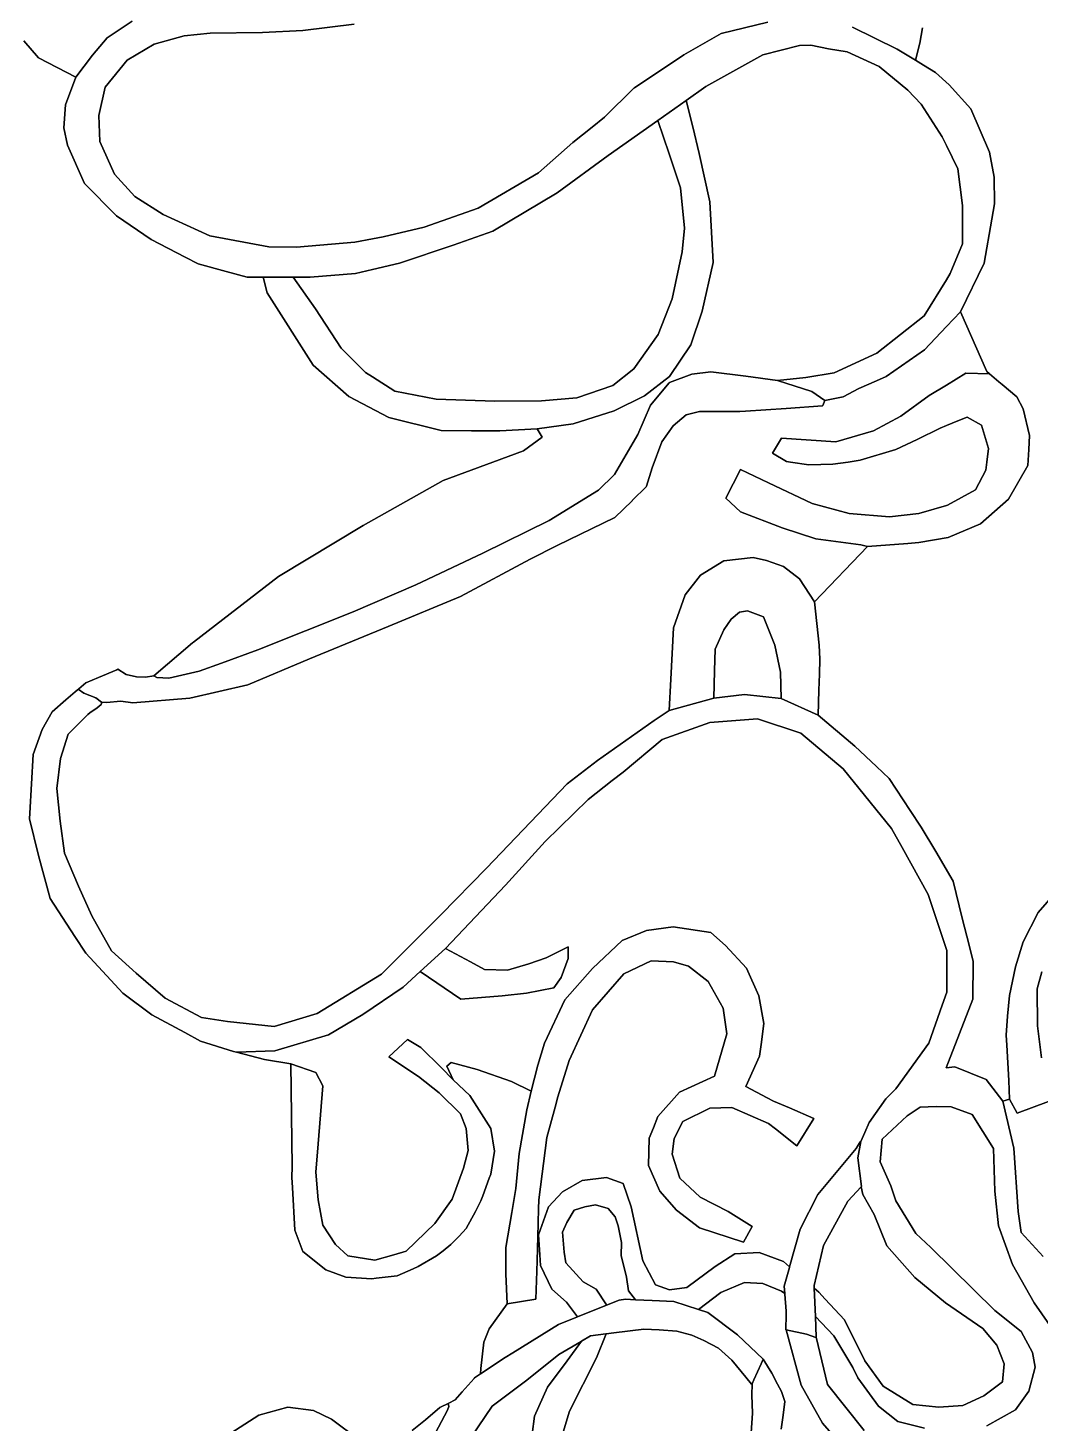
# Model space of a CAD drawing. Header units: inches. Extents: x 288635 to 1232953, y 676945 to 1655780.
# Drawn here: x 509726 to 522351, y 1128509 to 1145909 of the extents above; entities that cross this region are included whole.
import ezdxf

# ---------------------------------------------------------------- set-up
doc = ezdxf.new("R2010")
doc.units = ezdxf.units.IN
doc.header["$MEASUREMENT"] = 0

msp = doc.modelspace()

# ---------------------------------------------------------------- linework, layer by layer
at = {"color": 1}
for points in [[(511028.3673, 1145994.2064), (510713.4066, 1145785.926), (510530.5263, 1145567.4855), (510322.2458, 1145293.165), (509856.5947, 1145534.5631), (509673.7143, 1145747.9235)], [(520009.8252, 1145918.0062), (520568.6263, 1145643.6857), (520797.1821, 1145504.91), (520897.7961, 1145443.8187), (521045.8651, 1145353.9134), (521215.1987, 1145200.4548), (521485.0743, 1144898.8292), (521717.9081, 1144359.0781), (521776.1165, 1144046.8691), (521781.4082, 1143713.4935), (521749.0031, 1143524.4638), (521654.4079, 1142972.6587), (521358.074, 1142369.4075), (521182.7583, 1142183.7791), (520908.2815, 1141893.1565), (520432.0305, 1141559.7808), (520309.6031, 1141507.7251), (520088.0489, 1141413.521), (519894.5194, 1141306.0899), (519666.9773, 1141263.7565), (519502.9353, 1141374.8817), (519074.3094, 1141512.4653), (519428.8518, 1141549.5071), (519781.1542, 1141607.4059), (520315.6136, 1141850.8231), (520902.9898, 1142316.4907), (521182.7583, 1142767.7302), (521231.0738, 1142845.6584), (521384.5324, 1143216.0758), (521384.5324, 1143657.251), (521384.5324, 1143692.3268), (521326.324, 1144152.7027), (521182.7583, 1144443.7142), (521130.5319, 1144549.5785), (520865.5435, 1144958.6139), (520700.7066, 1145130.6046), (520345.1059, 1145425.2452), (519943.7851, 1145608.1256), (519710.1046, 1145648.7657), (519491.6642, 1145694.4858), (519349.4239, 1145689.4058), (518892.223, 1145572.5655), (518181.0216, 1145176.3247), (517937.888, 1145005.1181), (517582.7454, 1144755.0385), (516961.8191, 1144317.803), (516326.8178, 1143850.4421), (515524.1762, 1143372.9211), (515031.4153, 1143200.2008), (514360.8539, 1142976.6803), (514024.1929, 1142895.6323), (513812.2128, 1142844.6001), (513248.3317, 1142798.88), (513036.2185, 1142798.88), (512660.7603, 1142798.88), (512460.9301, 1142798.88), (512198.5467, 1142871.0354), (511851.3289, 1142966.5203), (511687.8355, 1143051.0859), (511262.0477, 1143271.3209), (510830.2469, 1143565.9615), (510434.0061, 1143967.2823), (510220.6456, 1144444.8033), (510174.9255, 1144663.2437), (510195.2456, 1144947.7243), (510322.2458, 1145293.165), (510530.5263, 1145567.4855), (510713.4066, 1145785.926), (511028.3673, 1145994.2064)], [(513796.9728, 1145953.5663), (513156.8915, 1145877.3661), (512653.9705, 1145851.9661), (511998.6492, 1145841.8061), (511673.5285, 1145811.326), (511302.6878, 1145704.6458), (510962.3271, 1145506.5254), (510688.0066, 1145171.2447), (510611.8064, 1144815.644), (510621.9664, 1144490.5234), (510804.8468, 1144084.1225), (511058.8473, 1143804.722), (511414.448, 1143581.2015), (511993.5692, 1143317.041), (512730.1707, 1143179.8807), (513075.6113, 1143174.8007), (513802.0528, 1143235.7609), (514024.1929, 1143277.0155), (514157.6535, 1143301.801), (514670.7345, 1143423.7212), (515341.2959, 1143662.4817), (516093.1374, 1144099.3626), (516524.9382, 1144480.3633), (516763.7467, 1144672.6507), (516916.099, 1144795.324), (517281.8598, 1145156.0047), (517292.0238, 1145162.7807), (517906.701, 1145572.5655), (518374.0619, 1145836.7261), (518953.1831, 1145978.9663)], [(518953.1831, 1145978.9663), (518374.0619, 1145836.7261), (517906.701, 1145572.5655), (517292.0238, 1145162.7807), (517281.8598, 1145156.0047), (516916.099, 1144795.324), (516763.7467, 1144672.6507), (516524.9382, 1144480.3633), (516093.1374, 1144099.3626), (515341.2959, 1143662.4817), (514670.7345, 1143423.7212), (514157.6535, 1143301.801), (514024.1929, 1143277.0155), (513802.0528, 1143235.7609), (513802.0528, 1143235.7609), (513075.6113, 1143174.8007), (512730.1707, 1143179.8807), (511993.5692, 1143317.041), (511414.448, 1143581.2015), (511058.8473, 1143804.722), (510804.8468, 1144084.1225), (510621.9664, 1144490.5234), (510611.8064, 1144815.644), (510688.0066, 1145171.2447), (510962.3271, 1145506.5254), (511302.6878, 1145704.6458), (511673.5285, 1145811.326), (511998.6492, 1145841.8061), (512653.9705, 1145851.9661), (513156.8915, 1145877.3661), (513796.9728, 1145953.5663)], [(522664.0036, 1135262.1178), (522325.3363, 1134875.8253), (522140.1276, 1134510.6996), (522044.8774, 1134198.4906), (521970.7939, 1133843.9482), (521942.8252, 1133586.0145), (521926.6796, 1133345.5564), (521933.9937, 1133222.2619), (521960.2106, 1132780.3211), (521969.3332, 1132547.3806), (521886.2089, 1132523.9637), (521677.9285, 1132793.2042), (521286.7677, 1132950.6845), (521179.4537, 1132938.9471), (521510.418, 1133796.3232), (521515.7097, 1134267.2824), (521464.7344, 1134471.1836), (521380.999, 1134807.1943), (521380.9916, 1134807.2242), (521267.0008, 1135267.4094), (521049.9916, 1135637.6016), (520867.7925, 1135941.0171), (520731.4004, 1136148.07), (520467.9576, 1136547.9953), (520309.3558, 1136696.8069), (520039.3317, 1136950.1628), (519584.2475, 1137336.4552), (519592.767, 1137651.6752), (519598.1103, 1137849.3766), (519603.1977, 1138037.6114), (519595.4609, 1138210.7345), (519536.6224, 1138749.3331), (520198.082, 1139442.5428), (520699.4001, 1139479.8309), (520838.375, 1139490.1679), (521203.5007, 1139553.668), (521605.6682, 1139723.0017), (521954.9189, 1140029.919), (522198.336, 1140453.2531), (522209.5511, 1140649.517), (522219.5027, 1140823.6705), (522140.1276, 1141157.0462), (522060.7524, 1141308.3882), (521878.0573, 1141462.0182), (521837.232, 1141496.3486), (521718.2902, 1141595.4667), (521684.8317, 1141623.3488), (521358.074, 1142369.4075), (521654.4079, 1142972.6587), (521749.0031, 1143524.4638), (521781.4082, 1143713.4935), (521776.1165, 1144046.8691), (521717.9081, 1144359.0781), (521485.0743, 1144898.8292), (521215.1987, 1145200.4548), (521045.8651, 1145353.9134), (520897.7961, 1145443.8187), (520797.1821, 1145504.91), (520851.71, 1145717.837), (520882.1901, 1145910.8774)], [(520882.1901, 1145910.8774), (520851.71, 1145717.837), (520797.1821, 1145504.91), (520568.6263, 1145643.6857), (520009.8252, 1145918.0062)], [(509673.7143, 1145747.9235), (509856.5947, 1145534.5631), (510322.2458, 1145293.165), (510195.2456, 1144947.7243), (510174.9255, 1144663.2437), (510220.6456, 1144444.8033), (510434.0061, 1143967.2823), (510830.2469, 1143565.9615), (511262.0477, 1143271.3209), (511687.8355, 1143051.0859), (511851.3289, 1142966.5203), (512198.5467, 1142871.0354), (512460.9301, 1142798.88), (512660.7603, 1142798.88), (512711.5604, 1142603.3972), (513284.7549, 1141704.2354), (513729.2558, 1141312.6513), (514226.6734, 1141048.0675), (514882.8414, 1140889.3171), (515258.0287, 1140883.064), (515613.1666, 1140884.1295), (516078.7605, 1140910.4838), (516142.2606, 1140804.6503), (515909.4268, 1140635.3166), (515527.055, 1140494.4428), (514904.0081, 1140264.8992), (513909.1728, 1139703.9814), (512850.8373, 1139068.9802), (511793.5325, 1138249.8823), (511779.8019, 1138239.2452), (511297.2009, 1137827.7643), (511193.9086, 1137811.3298), (511082.7834, 1137815.2986), (510953.1373, 1137843.0799), (510848.3534, 1137909.874), (510835.6457, 1137904.5154), (510608.8853, 1137808.8935), (510448.8392, 1137741.4042), (510360.4768, 1137667.9269), (510315.3686, 1137630.4174), (510197.547, 1137527.3235), (510030.888, 1137381.4969), (509903.8878, 1137157.9764), (509792.1276, 1136848.0958), (509748.4559, 1136115.7818), (509746.4075, 1136045.4542), (509858.1677, 1135588.2533), (510005.488, 1135049.7722), (510310.2771, 1134578.0748), (510449.2163, 1134370.9159), (510760.3495, 1134033.3034), (510909.7298, 1133871.2099), (511270.4105, 1133601.9693), (511681.756, 1133379.1572), (511880.0117, 1133271.7687), (512289.1063, 1133144.8083), (512327.2945, 1133134.7765), (512678.9637, 1133042.3948), (513004.0843, 1132991.5947), (513022.4569, 1131708.972), (513019.3243, 1131574.2718), (513026.221, 1131446.1908), (513054.8844, 1130913.8705), (513156.4846, 1130649.71), (513440.9652, 1130421.1095), (513689.8857, 1130329.6694), (514015.0063, 1130309.3493), (514068.5484, 1130315.3944), (514329.967, 1130344.9094), (514532.6066, 1130434.5384), (514594.1275, 1130461.7496), (514822.7279, 1130593.8299), (514903.9397, 1130658.7993), (515000.5283, 1130736.0702), (515103.347, 1130841.5946), (515193.5687, 1130934.1906), (515306.9251, 1131148.3083), (515376.4491, 1131279.6313), (515399.6185, 1131343.3471), (515479.1188, 1131561.9731), (515498.3693, 1131614.9119), (515544.0894, 1131899.3925), (515498.3693, 1132183.8731), (515239.2888, 1132595.3539), (515031.0084, 1132788.3943), (514949.7282, 1132961.1146), (515005.6083, 1133006.8347), (515330.729, 1132920.4745), (515757.4498, 1132768.0742), (516002.1274, 1132647.2643), (515950.4283, 1132416.668), (515854.0293, 1131870.4068), (515811.6959, 1131434.3726), (515760.5115, 1131135.2642), (515685.8321, 1130698.8565), (515686.0943, 1130427.1085), (515688.6691, 1130370.8304), (515705.8623, 1129995.0364), (515478.0493, 1129684.5081), (515453.5225, 1129622.2477), (515412.0091, 1129516.8677), (515376.4491, 1129191.7471), (515373.342, 1129123.1584), (515297.164, 1129072.3731), (515293.4211, 1129068.1139), (515291.8723, 1129067.0814), (515144.7001, 1128899.6096), (515055.0124, 1128797.5511), (514975.1428, 1128758.5904), (514863.368, 1128704.0661), (514685.5677, 1128551.6658), (514519.682, 1128415.2709)], [(520910.8469, 1128444.7155), (520575.5663, 1128531.0757), (520336.8058, 1128719.0361), (520077.7253, 1129074.6368), (520016.1302, 1129202.907), (519777.3697, 1129599.1478), (519625.6569, 1129759.1359), (519548.64, 1129840.3536), (519534.7787, 1130190.3519), (519589.4093, 1130142.7089), (519670.3722, 1130055.3204), (519909.4499, 1129797.2682), (520163.4504, 1129284.1872), (520393.9559, 1128970.4966), (520763.5266, 1128739.3561), (521088.6473, 1128708.876), (521388.3679, 1128729.1961), (521647.4484, 1128851.1163), (521881.1289, 1129023.8367), (521901.4489, 1129247.3571), (521810.0087, 1129481.0376), (521637.2884, 1129689.318), (521169.9275, 1130009.3586), (520788.9267, 1130324.3193), (520438.406, 1130720.5601), (520280.9257, 1131111.7209), (520138.6854, 1131360.6413), (520119.2458, 1131456.5431), (520124.0203, 1131461.6712), (520076.7312, 1131816.3396), (520113.2853, 1132021.0427), (520163.8901, 1132134.3009), (520219.9656, 1132259.8031), (520428.246, 1132554.4437), (520550.1662, 1132676.364), (520964.3399, 1133248.4853), (521129.2007, 1133719.5161), (521186.5903, 1133883.4865), (521186.5903, 1134402.0709), (520953.7565, 1135100.5723), (520629.5556, 1135688.6577), (520498.6723, 1135926.074), (519895.4211, 1136666.9088), (519366.2534, 1137111.4097), (518826.5023, 1137291.3267), (518231.7178, 1137246.8766), (517637.3566, 1137033.5162), (517149.6756, 1136627.1154), (517014.6812, 1136521.9453), (516712.7947, 1136286.7547), (516177.7003, 1135760.9736), (515684.9393, 1135217.4125), (514933.0978, 1134430.011), (514618.6009, 1134142.7301), (514404.7768, 1133947.41), (513901.8558, 1133607.0493), (513475.1349, 1133353.0488), (512804.5736, 1133149.8484), (512327.2945, 1133134.7765), (512289.1063, 1133144.8083), (511880.0117, 1133271.7687), (511681.756, 1133379.1572), (511270.4105, 1133601.9693), (510909.7298, 1133871.2099), (510760.3495, 1134033.3034), (510449.2163, 1134370.9159), (510310.2771, 1134578.0748), (510005.488, 1135049.7722), (509858.1677, 1135588.2533), (509746.4075, 1136045.4542), (509748.4559, 1136115.7818), (509792.1276, 1136848.0958), (509903.8878, 1137157.9764), (510030.888, 1137381.4969), (510197.547, 1137527.3235), (510315.3686, 1137630.4174), (510360.4768, 1137667.9269), (510361.045, 1137667.508), (510355.1851, 1137662.6352), (510422.6467, 1137612.8919), (510572.1365, 1137556.0064), (510644.8971, 1137501.7667), (510648.3514, 1137501.5462), (510638.2825, 1137471.3395), (510591.9804, 1137430.329), (510498.4135, 1137368.1377), (510472.8489, 1137345.9368), (510229.0084, 1137102.0963), (510132.4882, 1136797.2957), (510086.7681, 1136421.375), (510127.4082, 1136014.9741), (510183.2883, 1135618.7333), (510356.0087, 1135207.2525), (510523.649, 1134836.4118), (510767.4895, 1134399.5309), (511077.3701, 1134120.1303), (511438.0508, 1133810.2497), (511890.1718, 1133566.4092), (512215.2924, 1133515.6091), (512799.4936, 1133454.649), (513332.8946, 1133617.2093), (514135.5362, 1134109.9703), (514877.2177, 1134846.5718), (515446.1789, 1135430.773), (516453.7142, 1136479.7951), (516829.635, 1136774.4357), (517535.7564, 1137272.2767), (517722.5796, 1137397.5575), (518281.3807, 1137549.9578), (518663.5186, 1137597.3973), (519119.5824, 1137544.8778), (519584.2475, 1137336.4552), (520039.3317, 1136950.1628), (520309.3558, 1136696.8069), (520467.9576, 1136547.9953), (520731.4004, 1136148.07), (520867.7925, 1135941.0171), (521049.9916, 1135637.6016), (521267.0008, 1135267.4094), (521380.9916, 1134807.2242), (521380.999, 1134807.1943), (521464.7344, 1134471.1836), (521515.7097, 1134267.2824), (521510.418, 1133796.3232), (521179.4537, 1132938.9471), (521286.7677, 1132950.6845), (521677.9285, 1132793.2042), (521886.2089, 1132523.9637), (522023.3692, 1131939.7625), (522079.2493, 1131147.2809), (522114.8094, 1130888.2004), (522389.1299, 1130588.4798)], [(522455.4346, 1132522.0178), (522064.2738, 1132374.6975), (521969.3332, 1132547.3806), (521960.2106, 1132780.3211), (521933.9937, 1133222.2619), (521926.6796, 1133345.5564), (521942.8252, 1133586.0145), (521970.7939, 1133843.9482), (522044.8774, 1134198.4906), (522140.1276, 1134510.6996), (522325.3363, 1134875.8253), (522664.0036, 1135262.1178)], [(522374.1544, 1134137.461), (522313.1943, 1133924.1006), (522318.2743, 1133461.8196), (522369.0744, 1133065.5788)], [(522369.0744, 1133065.5788), (522318.2743, 1133461.8196), (522313.1943, 1133924.1006), (522374.1544, 1134137.461)], [(522389.1299, 1130588.4798), (522114.8094, 1130888.2004), (522079.2493, 1131147.2809), (522023.3692, 1131939.7625), (521886.2089, 1132523.9637), (521969.3332, 1132547.3806), (522064.2738, 1132374.6975), (522455.4346, 1132522.0178)], [(522536.4502, 1129638.5179), (522277.3697, 1130009.3586), (522008.1291, 1130486.8796), (521830.3288, 1130969.4806), (521784.6087, 1131401.2814), (521769.3687, 1131934.6825), (521505.2081, 1132356.3233), (521241.0476, 1132452.8435), (521053.0872, 1132457.9235), (520854.9668, 1132447.7635), (520692.4065, 1132341.0833), (520382.5259, 1132051.5227), (520357.1258, 1131767.0422), (520489.2061, 1131467.3216), (520550.1662, 1131279.3612), (520799.0867, 1130872.9604), (520987.0471, 1130700.24), (521784.6087, 1129912.8385), (522114.8094, 1129653.7579), (522257.0496, 1129389.5974), (522287.5297, 1129206.717), (522211.3295, 1128906.9964), (522043.6892, 1128673.316), (521688.0885, 1128475.1956)], [(521688.0885, 1128475.1956), (522043.6892, 1128673.316), (522211.3295, 1128906.9964), (522287.5297, 1129206.717), (522257.0496, 1129389.5974), (522114.8094, 1129653.7579), (521784.6087, 1129912.8385), (520987.0471, 1130700.24), (520799.0867, 1130872.9604), (520550.1662, 1131279.3612), (520489.2061, 1131467.3216), (520357.1258, 1131767.0422), (520382.5259, 1132051.5227), (520692.4065, 1132341.0833), (520854.9668, 1132447.7635), (521053.0872, 1132457.9235), (521241.0476, 1132452.8435), (521505.2081, 1132356.3233), (521769.3687, 1131934.6825), (521784.6087, 1131401.2814), (521830.3288, 1130969.4806), (522008.1291, 1130486.8796), (522277.3697, 1130009.3586), (522536.4502, 1129638.5179)], [(519122.2618, 1128433.9123), (519144.9961, 1128609.2914), (519167.3125, 1128776.7856), (519124.3176, 1128902.4629), (519075.7254, 1128995.598), (519005.2549, 1129130.6665), (518895.5045, 1129305.2069), (518578.0039, 1129612.1241), (518207.5865, 1129887.2914), (518089.176, 1129925.7748), (518370.2069, 1130137.6289), (518664.8475, 1130264.6292), (518893.4479, 1130249.3891), (519127.1284, 1130152.8689), (519166.6732, 1130125.2417), (519167.3663, 1130115.7688), (519182.8495, 1129904.1658), (519185.7973, 1129863.8798), (519177.9302, 1129673.2231), (519185.0739, 1129671.6574), (519371.1823, 1128982.5534), (519635.3428, 1128510.1125), (519975.7035, 1128124.0317)], [(514773.2879, 1128315.6632), (514960.4574, 1128671.2852), (514974.5255, 1128717.563), (514969.8511, 1128753.2987), (514975.4761, 1128756.0426), (514975.1428, 1128758.5904), (515055.0124, 1128797.5511), (515144.7001, 1128899.6096), (515291.8723, 1129067.0814), (515293.4211, 1129068.1139), (515297.164, 1129072.3731), (515373.342, 1129123.1584), (515678.1648, 1129326.3736), (515774.5793, 1129386.0587), (516344.9161, 1129739.1244), (516581.9762, 1129833.9484), (516943.5792, 1129978.5896), (517098.8392, 1130040.6936), (517180.9839, 1130054.5439), (517302.6532, 1130048.5602), (517513.2411, 1130038.2034), (517784.2523, 1130024.875), (518089.176, 1129925.7748), (518207.5865, 1129887.2914), (518207.5865, 1129887.2914), (518578.0039, 1129612.1241), (518895.5045, 1129305.2069), (518870.039, 1129248.3993), (518781.0426, 1129049.8689), (518757.9209, 1128998.2896), (518756.0316, 1129000.5879), (518752.6292, 1128992.9979), (518679.1552, 1129082.3799), (518507.1757, 1129294.047), (518341.8108, 1129442.8754), (518156.6021, 1129538.7871), (518007.7737, 1129604.9331), (517819.2577, 1129654.5425), (517600.976, 1129674.3863), (517408.5432, 1129680.9159), (517034.3333, 1129633.3972), (516937.257, 1129621.0701), (516933.9121, 1129620.6453), (516741.7919, 1129596.2491), (516629.4181, 1129529.4322), (516626.9079, 1129527.9397), (516350.2077, 1129363.4153), (515948.0403, 1129045.9147), (515517.608, 1128720.4659), (515159.5804, 1128193.9546)], [(520158.5838, 1128418.6723), (519701.3829, 1128992.7134), (519557.6587, 1129582.4781), (519558.8692, 1129582.0674), (519548.64, 1129840.3536), (519625.6569, 1129759.1359), (519777.3697, 1129599.1478), (520016.1302, 1129202.907), (520077.7253, 1129074.6368), (520336.8058, 1128719.0361), (520575.5663, 1128531.0757), (520910.8469, 1128444.7155)], [(516015.4152, 1128373.1077), (516045.8953, 1128596.6281), (516208.4556, 1128957.3089), (516452.2961, 1129287.5095), (516629.4181, 1129529.4322), (516741.7919, 1129596.2491), (516933.9121, 1129620.6453), (516937.257, 1129621.0701), (516818.0568, 1129323.0696), (516482.7762, 1128657.5883), (516350.6959, 1128230.8674)], [(516350.6959, 1128230.8674), (516482.7762, 1128657.5883), (516818.0568, 1129323.0696), (516937.257, 1129621.0701), (517034.3333, 1129633.3972), (517408.5432, 1129680.9159), (517600.976, 1129674.3863), (517819.2577, 1129654.5425), (518007.7737, 1129604.9331), (518156.6021, 1129538.7871), (518341.8108, 1129442.8754), (518507.1757, 1129294.047), (518679.1552, 1129082.3799), (518752.6292, 1128992.9979), (518756.0316, 1129000.5879), (518757.9209, 1128998.2896), (518753.9002, 1128859.4681), (518763.8221, 1128631.2645), (518747.2856, 1128386.5244)], [(519975.7035, 1128124.0317), (519635.3428, 1128510.1125), (519371.1823, 1128982.5534), (519185.0739, 1129671.6574), (519436.0688, 1129616.6448), (519552.367, 1129577.1864), (519552.367, 1129577.1864), (519553.5775, 1129576.7757), (519553.293, 1129583.9593), (519557.6587, 1129582.4781), (519701.3829, 1128992.7134), (520158.5838, 1128418.6723)], [(518747.2856, 1128386.5244), (518763.8221, 1128631.2645), (518753.9002, 1128859.4681), (518757.9209, 1128998.2896), (518781.0426, 1129049.8689), (518870.039, 1129248.3993), (518895.5045, 1129305.2069), (519005.2549, 1129130.6665), (519075.7254, 1128995.598), (519124.3176, 1128902.4629), (519167.3125, 1128776.7856), (519144.9961, 1128609.2914), (519122.2618, 1128433.9123)], [(513857.526, 1128302.7453), (513512.0853, 1128556.7458), (513288.5649, 1128668.506), (512969.4471, 1128709.544), (512607.4964, 1128607.9438), (512258.2457, 1128385.6934)], [(512258.2457, 1128385.6934), (512607.4964, 1128607.9438), (512969.4471, 1128709.544), (513288.5649, 1128668.506), (513512.0853, 1128556.7458), (513857.526, 1128302.7453)], [(514519.682, 1128415.2709), (514685.5677, 1128551.6658), (514863.368, 1128704.0661), (514975.1428, 1128758.5904), (514975.4761, 1128756.0426), (514969.8511, 1128753.2987), (514974.5255, 1128717.563), (514960.4574, 1128671.2852), (514773.2879, 1128315.6632)]]:
    msp.add_lwpolyline(points, dxfattribs=at)
for points in [[(520315.6136, 1141850.8231), (519781.1542, 1141607.4059), (519428.8518, 1141549.5071), (519074.3094, 1141512.4653), (518680.9341, 1141565.6679), (518244.3707, 1141621.2305), (518006.2452, 1141589.4804), (517728.4322, 1141486.2927), (517724.4509, 1141481.4877), (517723.1405, 1141481.001), (517492.9525, 1141203.188), (517334.2022, 1140838.0622), (517040.7177, 1140338.3454), (516842.6054, 1140145.805), (516226.6542, 1139764.8043), (515401.1525, 1139358.4035), (514562.9508, 1138964.7027), (513781.8993, 1138628.152), (512594.4469, 1138151.901), (512142.9038, 1137986.9896), (511864.1954, 1137885.2005), (511483.6034, 1137798.2081), (511335.461, 1137807.361), (511297.2009, 1137827.7643), (511779.8019, 1138239.2452), (511793.5325, 1138249.8823), (512850.8373, 1139068.9802), (513909.1728, 1139703.9814), (514904.0081, 1140264.8992), (515527.055, 1140494.4428), (515909.4268, 1140635.3166), (516142.2606, 1140804.6503), (516078.7605, 1140910.4838), (516528.7255, 1140972.3432), (517036.7265, 1141131.0935), (517417.7273, 1141321.5939), (517729.9362, 1141559.7194), (517994.5201, 1141956.5951), (518137.3954, 1142374.6377), (518274.979, 1142983.1805), (518232.6456, 1143739.8904), (518100.3536, 1144343.1416), (518019.2696, 1144673.5237), (517937.888, 1145005.1181), (518181.0216, 1145176.3247), (518892.223, 1145572.5655), (519349.4239, 1145689.4058), (519491.6642, 1145694.4858), (519710.1046, 1145648.7657), (519943.7851, 1145608.1256), (520345.1059, 1145425.2452), (520700.7066, 1145130.6046), (520865.5435, 1144958.6139), (521130.5319, 1144549.5785), (521182.7583, 1144443.7142), (521326.324, 1144152.7027), (521384.5324, 1143692.3268), (521384.5324, 1143657.251), (521384.5324, 1143216.0758), (521231.0738, 1142845.6584), (521182.7583, 1142767.7302), (520902.9898, 1142316.4907), (520315.6136, 1141850.8231)], [(517417.7273, 1141321.5939), (517036.7265, 1141131.0935), (516528.7255, 1140972.3432), (516078.7605, 1140910.4838), (515613.1666, 1140884.1295), (515258.0287, 1140883.064), (514882.8414, 1140889.3171), (514226.6734, 1141048.0675), (513729.2558, 1141312.6513), (513284.7549, 1141704.2354), (512711.5604, 1142603.3972), (512660.7603, 1142798.88), (513036.2185, 1142798.88), (513311.3857, 1142406.3877), (513634.178, 1141914.2617), (513935.8036, 1141612.6361), (514024.1929, 1141556.2719), (514300.9294, 1141379.8023), (514819.5137, 1141279.2605), (515549.7652, 1141252.8021), (516131.8497, 1141258.0938), (516571.0589, 1141295.1355), (517020.8515, 1141448.5941), (517285.4353, 1141654.9695), (517587.0609, 1142083.5954), (517761.6863, 1142528.0963), (517888.6865, 1143115.4725), (517915.1449, 1143411.8064), (517867.5198, 1143914.5157), (517723.5333, 1144339.4975), (517582.7454, 1144755.0385), (517937.888, 1145005.1181), (518019.2696, 1144673.5237), (518100.3536, 1144343.1416), (518232.6456, 1143739.8904), (518274.979, 1142983.1805), (518137.3954, 1142374.6377), (517994.5201, 1141956.5951), (517729.9362, 1141559.7194), (517417.7273, 1141321.5939)], [(516131.8497, 1141258.0938), (515549.7652, 1141252.8021), (514819.5137, 1141279.2605), (514300.9294, 1141379.8023), (514024.1929, 1141556.2719), (513935.8036, 1141612.6361), (513634.178, 1141914.2617), (513311.3857, 1142406.3877), (513036.2185, 1142798.88), (513248.3317, 1142798.88), (513812.2128, 1142844.6001), (514024.1929, 1142895.6323), (514360.8539, 1142976.6803), (515031.4153, 1143200.2008), (515524.1762, 1143372.9211), (516326.8178, 1143850.4421), (516961.8191, 1144317.803), (517582.7454, 1144755.0385), (517723.5333, 1144339.4975), (517867.5198, 1143914.5157), (517915.1449, 1143411.8064), (517888.6865, 1143115.4725), (517761.6863, 1142528.0963), (517587.0609, 1142083.5954), (517285.4353, 1141654.9695), (517020.8515, 1141448.5941), (516571.0589, 1141295.1355), (516131.8497, 1141258.0938)], [(521684.8317, 1141623.3488), (521718.2902, 1141595.4667), (521426.542, 1141604.0176), (521182.7583, 1141455.0386), (520969.3411, 1141324.617), (520613.7404, 1141065.5365), (520273.3797, 1140882.6561), (519801.5654, 1140745.5847), (519125.2974, 1140791.216), (519013.5372, 1140603.2556), (519186.2575, 1140501.6554), (519235.8441, 1140494.4428), (519465.6581, 1140461.0153), (519765.3787, 1140466.0953), (519955.307, 1140494.4428), (520105.7394, 1140516.8954), (520552.7802, 1140648.9757), (520816.9408, 1140775.9759), (521106.5014, 1140918.2162), (521182.7583, 1140950.1377), (521324.9418, 1141009.6564), (521441.782, 1141055.3765), (521619.5824, 1140953.7763), (521705.9426, 1140664.2157), (521686.723, 1140494.4428), (521675.4625, 1140394.9752), (521543.3822, 1140146.0547), (521197.9415, 1139958.0943), (521182.7583, 1139953.6035), (520837.2608, 1139851.4141), (520471.5001, 1139810.774), (519968.5791, 1139851.4141), (519506.2982, 1139978.4143), (518964.1113, 1140234.1048), (518612.2164, 1140400.0552), (518429.336, 1140044.4545), (518612.2164, 1139871.7341), (519135.4574, 1139673.6137), (519552.0182, 1139536.4535), (520115.8994, 1139460.2533), (520198.082, 1139442.5428), (519536.6224, 1138749.3331), (519348.1828, 1139038.4008), (519150.0624, 1139190.8011), (518936.702, 1139267.0012), (518774.1417, 1139302.5613), (518408.381, 1139261.9212), (518113.7404, 1139084.1209), (517925.78, 1138840.2804), (517778.4597, 1138428.7996), (517743.6026, 1137785.5271), (517722.5796, 1137397.5575), (517535.7564, 1137272.2767), (516829.635, 1136774.4357), (516453.7142, 1136479.7951), (515446.1789, 1135430.773), (514877.2177, 1134846.5718), (514135.5362, 1134109.9703), (513332.8946, 1133617.2093), (512799.4936, 1133454.649), (512215.2924, 1133515.6091), (511890.1718, 1133566.4092), (511438.0508, 1133810.2497), (511077.3701, 1134120.1303), (510767.4895, 1134399.5309), (510523.649, 1134836.4118), (510356.0087, 1135207.2525), (510183.2883, 1135618.7333), (510127.4082, 1136014.9741), (510086.7681, 1136421.375), (510132.4882, 1136797.2957), (510229.0084, 1137102.0963), (510472.8489, 1137345.9368), (510498.4135, 1137368.1377), (510591.9804, 1137430.329), (510638.2825, 1137471.3395), (510648.3514, 1137501.5462), (510707.0743, 1137497.7979), (510883.7807, 1137513.6315), (511033.4021, 1137492.558), (511744.6035, 1137549.7082), (512468.505, 1137714.8085), (513236.8565, 1138038.6591), (514221.1085, 1138445.0599), (515122.8103, 1138819.7107), (515992.762, 1139283.2616), (516329.3127, 1139454.712), (517046.8641, 1139803.9627), (517262.7645, 1140012.5606), (517268.0562, 1140017.8523), (517437.3899, 1140187.1859), (517442.6816, 1140192.4776), (517514.1192, 1140422.6656), (517633.182, 1140748.1037), (517774.6357, 1140944.5671), (517937.4534, 1141084.1252), (518104.1412, 1141123.8128), (518604.2047, 1141123.8128), (518678.3857, 1141127.3452), (519185.4346, 1141163.2146), (519635.2272, 1141194.9647), (519637.3385, 1141200.0319), (519640.5189, 1141200.2564), (519666.9773, 1141263.7565), (519894.5194, 1141306.0899), (520088.0489, 1141413.521), (520309.6031, 1141507.7251), (520432.0305, 1141559.7808), (520908.2815, 1141893.1565), (521182.7583, 1142183.7791), (521358.074, 1142369.4075), (521684.8317, 1141623.3488)], [(513236.8565, 1138038.6591), (512468.505, 1137714.8085), (511744.6035, 1137549.7082), (511033.4021, 1137492.558), (510883.7807, 1137513.6315), (510707.0743, 1137497.7979), (510648.3514, 1137501.5462), (510644.8971, 1137501.7667), (510572.1365, 1137556.0064), (510422.6467, 1137612.8919), (510355.1851, 1137662.6352), (510361.045, 1137667.508), (510360.4768, 1137667.9269), (510448.8392, 1137741.4042), (510608.8853, 1137808.8935), (510835.6457, 1137904.5154), (510848.3534, 1137909.874), (510953.1373, 1137843.0799), (511082.7834, 1137815.2986), (511193.9086, 1137811.3298), (511297.2009, 1137827.7643), (511335.461, 1137807.361), (511483.6034, 1137798.2081), (511864.1954, 1137885.2005), (512142.9038, 1137986.9896), (512594.4469, 1138151.901), (513781.8993, 1138628.152), (514562.9508, 1138964.7027), (515401.1525, 1139358.4035), (516226.6542, 1139764.8043), (516842.6054, 1140145.805), (517040.7177, 1140338.3454), (517334.2022, 1140838.0622), (517492.9525, 1141203.188), (517723.1405, 1141481.001), (517724.4509, 1141481.4877), (517728.4322, 1141486.2927), (518006.2452, 1141589.4804), (518244.3707, 1141621.2305), (518680.9341, 1141565.6679), (519074.3094, 1141512.4653), (519502.9353, 1141374.8817), (519666.9773, 1141263.7565), (519640.5189, 1141200.2564), (519637.3385, 1141200.0319), (519635.2272, 1141194.9647), (519185.4346, 1141163.2146), (518678.3857, 1141127.3452), (518604.2047, 1141123.8128), (518104.1412, 1141123.8128), (517937.4534, 1141084.1252), (517774.6357, 1140944.5671), (517633.182, 1140748.1037), (517514.1192, 1140422.6656), (517442.6816, 1140192.4776), (517437.3899, 1140187.1859), (517268.0562, 1140017.8523), (517262.7645, 1140012.5606), (517046.8641, 1139803.9627), (516329.3127, 1139454.712), (515992.762, 1139283.2616), (515122.8103, 1138819.7107), (514221.1085, 1138445.0599), (513236.8565, 1138038.6591)], [(522140.1276, 1141157.0462), (522219.5027, 1140823.6705), (522209.5511, 1140649.517), (522198.336, 1140453.2531), (521954.9189, 1140029.919), (521605.6682, 1139723.0017), (521203.5007, 1139553.668), (520838.375, 1139490.1679), (520699.4001, 1139479.8309), (520198.082, 1139442.5428), (520115.8994, 1139460.2533), (519552.0182, 1139536.4535), (519135.4574, 1139673.6137), (518612.2164, 1139871.7341), (518429.336, 1140044.4545), (518612.2164, 1140400.0552), (518964.1113, 1140234.1048), (519506.2982, 1139978.4143), (519968.5791, 1139851.4141), (520471.5001, 1139810.774), (520837.2608, 1139851.4141), (521182.7583, 1139953.6035), (521197.9415, 1139958.0943), (521543.3822, 1140146.0547), (521675.4625, 1140394.9752), (521686.723, 1140494.4428), (521705.9426, 1140664.2157), (521619.5824, 1140953.7763), (521441.782, 1141055.3765), (521324.9418, 1141009.6564), (521182.7583, 1140950.1377), (521106.5014, 1140918.2162), (520816.9408, 1140775.9759), (520552.7802, 1140648.9757), (520105.7394, 1140516.8954), (519955.307, 1140494.4428), (519765.3787, 1140466.0953), (519465.6581, 1140461.0153), (519235.8441, 1140494.4428), (519186.2575, 1140501.6554), (519013.5372, 1140603.2556), (519125.2974, 1140791.216), (519801.5654, 1140745.5847), (520273.3797, 1140882.6561), (520613.7404, 1141065.5365), (520969.3411, 1141324.617), (521182.7583, 1141455.0386), (521426.542, 1141604.0176), (521718.2902, 1141595.4667), (521837.232, 1141496.3486), (521878.0573, 1141462.0182), (522060.7524, 1141308.3882), (522140.1276, 1141157.0462)], [(519536.6224, 1138749.3331), (519595.4609, 1138210.7345), (519603.1977, 1138037.6114), (519598.1103, 1137849.3766), (519592.767, 1137651.6752), (519584.2475, 1137336.4552), (519119.5824, 1137544.8778), (519114.5024, 1137875.0785), (519043.3822, 1138210.3591), (518901.1419, 1138565.9598), (518703.0215, 1138637.08), (518601.4213, 1138621.84), (518499.8211, 1138535.4798), (518408.381, 1138403.3995), (518296.6207, 1138159.559), (518289.9003, 1137890.7405), (518281.3807, 1137549.9578), (517722.5796, 1137397.5575), (517743.6026, 1137785.5271), (517778.4597, 1138428.7996), (517925.78, 1138840.2804), (518113.7404, 1139084.1209), (518408.381, 1139261.9212), (518774.1417, 1139302.5613), (518936.702, 1139267.0012), (519150.0624, 1139190.8011), (519348.1828, 1139038.4008), (519536.6224, 1138749.3331)], [(519114.5024, 1137875.0785), (519119.5824, 1137544.8778), (518663.5186, 1137597.3973), (518281.3807, 1137549.9578), (518289.9003, 1137890.7405), (518296.6207, 1138159.559), (518408.381, 1138403.3995), (518499.8211, 1138535.4798), (518601.4213, 1138621.84), (518703.0215, 1138637.08), (518901.1419, 1138565.9598), (519043.3822, 1138210.3591), (519114.5024, 1137875.0785)], [(520953.7565, 1135100.5723), (521186.5903, 1134402.0709), (521186.5903, 1133883.4865), (521129.2007, 1133719.5161), (520964.3399, 1133248.4853), (520550.1662, 1132676.364), (520428.246, 1132554.4437), (520219.9656, 1132259.8031), (520163.8901, 1132134.3009), (520113.2853, 1132021.0427), (520107.2372, 1132011.5152), (520107.9936, 1132015.751), (520055.2285, 1131932.6304), (519578.9775, 1131361.1293), (519356.7271, 1130929.3284), (519226.5823, 1130459.1279), (519152.5284, 1130523.7097), (518847.7278, 1130635.4699), (518542.9272, 1130620.2299), (518299.0867, 1130462.7496), (517943.486, 1130198.589), (517730.1256, 1130173.189), (517552.3252, 1130234.1491), (517394.8449, 1130533.8697), (517252.6046, 1131204.431), (517151.0044, 1131499.0716), (516942.724, 1131570.1918), (516637.9234, 1131534.6317), (516394.0829, 1131392.3914), (516221.3626, 1131204.431), (516094.3623, 1130858.9903), (516110.9057, 1130607.531), (516119.7624, 1130472.9096), (516262.0026, 1130178.269), (516442.1361, 1130019.031), (516581.9762, 1129833.9484), (516344.9161, 1129739.1244), (515774.5793, 1129386.0587), (515678.1648, 1129326.3736), (515373.342, 1129123.1584), (515376.4491, 1129191.7471), (515412.0091, 1129516.8677), (515453.5225, 1129622.2477), (515478.0493, 1129684.5081), (515705.8623, 1129995.0364), (516061.463, 1130054.3032), (516072.1812, 1130403.2391), (516076.2785, 1130536.6277), (516085.3665, 1130832.4932), (516096.0754, 1131181.1289), (516099.5631, 1131294.6723), (516196.93, 1132069.3739), (516301.5146, 1132449.6816), (516336.6302, 1132577.3749), (516476.3305, 1133030.3425), (516768.4311, 1133661.1104), (517157.8985, 1134114.078), (517500.7992, 1134274.9449), (517780.1998, 1134262.2449), (517966.4668, 1134207.2115), (518212.0007, 1134016.7111), (518398.2677, 1133682.2771), (518444.8345, 1133364.7765), (518289.4708, 1132835.1854), (517852.5899, 1132637.065), (517583.3494, 1132332.2644), (517527.753, 1132191.9497), (517476.6692, 1132063.0239), (517466.5092, 1131722.6632), (517608.7495, 1131402.6225), (517817.0299, 1131163.8621), (518101.5104, 1130945.4216), (518650.1515, 1130767.6213), (518758.3903, 1130962.6163), (518462.1912, 1131148.622), (518111.6705, 1131326.4224), (517857.6699, 1131565.1829), (517761.1498, 1131864.9035), (517786.5498, 1132057.9438), (517893.23, 1132271.3043), (518233.5907, 1132438.9446), (518507.9112, 1132444.0246), (518965.1122, 1132245.9042), (519050.1087, 1132178.1534), (519315.6329, 1131966.5037), (519528.9933, 1132306.8643), (519224.1325, 1132439.2786), (519026.0723, 1132525.3048), (518946.3249, 1132567.2771), (518678.9171, 1132708.018), (518851.2353, 1133085.3759), (518870.995, 1133231.2935), (518906.2687, 1133491.7767), (518842.7686, 1133838.9107), (518690.3683, 1134181.8114), (518427.9011, 1134465.4453), (518245.8674, 1134626.3123), (517775.9665, 1134698.2791), (517441.5325, 1134651.7124), (517136.7318, 1134528.9454), (516768.4311, 1134177.5781), (516421.2971, 1133788.1106), (516171.5299, 1133246.2429), (516086.8631, 1132971.0757), (516002.1274, 1132647.2643), (515757.4498, 1132768.0742), (515330.729, 1132920.4745), (515005.6083, 1133006.8347), (514949.7282, 1132961.1146), (515031.0084, 1132788.3943), (514881.6223, 1132943.4906), (514627.6218, 1133192.4111), (514459.9814, 1133294.0113), (514226.301, 1133075.5708), (514597.1417, 1132831.7304), (514856.2222, 1132628.53), (515120.3828, 1132364.3694), (515191.5029, 1132181.4891), (515216.9029, 1131907.1685), (515161.0228, 1131688.7281), (515018.7826, 1131302.6473), (514800.3421, 1130997.8467), (514444.7414, 1130652.406), (514289.208, 1130607.9679), (514053.5806, 1130540.6458), (513718.2999, 1130596.5259), (513560.8196, 1130738.7662), (513403.3393, 1130977.5267), (513347.4592, 1131292.4873), (513316.9791, 1131637.928), (513347.4592, 1131993.5287), (513403.3393, 1132714.8901), (513316.9791, 1132882.5305), (513004.0843, 1132991.5947), (512678.9637, 1133042.3948), (512327.2945, 1133134.7765), (512804.5736, 1133149.8484), (513475.1349, 1133353.0488), (513901.8558, 1133607.0493), (514404.7768, 1133947.41), (514618.6009, 1134142.7301), (515125.4628, 1133795.239), (515641.9305, 1133837.5724), (515946.7311, 1133871.4391), (516285.3984, 1133939.1726), (516378.5319, 1134066.1728), (516463.1988, 1134303.24), (516463.1988, 1134447.1736), (516192.2649, 1134311.7067), (515972.1311, 1134235.5065), (515709.6639, 1134159.3064), (515421.7967, 1134167.773), (515245.9067, 1134262.1564), (514933.0978, 1134430.011), (515684.9393, 1135217.4125), (516177.7003, 1135760.9736), (516712.7947, 1136286.7547), (517014.6812, 1136521.9453), (517149.6756, 1136627.1154), (517637.3566, 1137033.5162), (518231.7178, 1137246.8766), (518826.5023, 1137291.3267), (519366.2534, 1137111.4097), (519895.4211, 1136666.9088), (520498.6723, 1135926.074), (520629.5556, 1135688.6577), (520953.7565, 1135100.5723)], [(518427.9011, 1134465.4453), (518690.3683, 1134181.8114), (518842.7686, 1133838.9107), (518906.2687, 1133491.7767), (518870.995, 1133231.2935), (518851.2353, 1133085.3759), (518678.9171, 1132708.018), (518946.3249, 1132567.2771), (519026.0723, 1132525.3048), (519224.1325, 1132439.2786), (519528.9933, 1132306.8643), (519315.6329, 1131966.5037), (519050.1087, 1132178.1534), (518965.1122, 1132245.9042), (518507.9112, 1132444.0246), (518233.5907, 1132438.9446), (517893.23, 1132271.3043), (517786.5498, 1132057.9438), (517761.1498, 1131864.9035), (517857.6699, 1131565.1829), (518111.6705, 1131326.4224), (518462.1912, 1131148.622), (518758.3903, 1130962.6163), (518650.1515, 1130767.6213), (518101.5104, 1130945.4216), (517817.0299, 1131163.8621), (517608.7495, 1131402.6225), (517466.5092, 1131722.6632), (517476.6692, 1132063.0239), (517527.753, 1132191.9497), (517583.3494, 1132332.2644), (517852.5899, 1132637.065), (518289.4708, 1132835.1854), (518444.8345, 1133364.7765), (518398.2677, 1133682.2771), (518212.0007, 1134016.7111), (517966.4668, 1134207.2115), (517780.1998, 1134262.2449), (517500.7992, 1134274.9449), (517157.8985, 1134114.078), (516768.4311, 1133661.1104), (516476.3305, 1133030.3425), (516336.6302, 1132577.3749), (516301.5146, 1132449.6816), (516196.93, 1132069.3739), (516099.5631, 1131294.6723), (516096.0754, 1131181.1289), (516085.3665, 1130832.4932), (516076.2785, 1130536.6277), (516072.1812, 1130403.2391), (516061.463, 1130054.3032), (515705.8623, 1129995.0364), (515688.6691, 1130370.8304), (515686.0943, 1130427.1085), (515685.8321, 1130698.8565), (515760.5115, 1131135.2642), (515811.6959, 1131434.3726), (515854.0293, 1131870.4068), (515950.4283, 1132416.668), (516002.1274, 1132647.2643), (516086.8631, 1132971.0757), (516171.5299, 1133246.2429), (516421.2971, 1133788.1106), (516768.4311, 1134177.5781), (517136.7318, 1134528.9454), (517441.5325, 1134651.7124), (517775.9665, 1134698.2791), (518245.8674, 1134626.3123), (518427.9011, 1134465.4453)], [(516463.1988, 1134303.24), (516378.5319, 1134066.1728), (516285.3984, 1133939.1726), (515946.7311, 1133871.4391), (515641.9305, 1133837.5724), (515125.4628, 1133795.239), (514618.6009, 1134142.7301), (514933.0978, 1134430.011), (515245.9067, 1134262.1564), (515421.7967, 1134167.773), (515709.6639, 1134159.3064), (515972.1311, 1134235.5065), (516192.2649, 1134311.7067), (516463.1988, 1134447.1736), (516463.1988, 1134303.24)], [(514822.7279, 1130593.8299), (514594.1275, 1130461.7496), (514532.6066, 1130434.5384), (514329.967, 1130344.9094), (514068.5484, 1130315.3944), (514015.0063, 1130309.3493), (513689.8857, 1130329.6694), (513440.9652, 1130421.1095), (513156.4846, 1130649.71), (513054.8844, 1130913.8705), (513026.221, 1131446.1908), (513019.3243, 1131574.2718), (513022.4569, 1131708.972), (513004.0843, 1132991.5947), (513316.9791, 1132882.5305), (513403.3393, 1132714.8901), (513347.4592, 1131993.5287), (513316.9791, 1131637.928), (513347.4592, 1131292.4873), (513403.3393, 1130977.5267), (513560.8196, 1130738.7662), (513718.2999, 1130596.5259), (514053.5806, 1130540.6458), (514289.208, 1130607.9679), (514444.7414, 1130652.406), (514800.3421, 1130997.8467), (515018.7826, 1131302.6473), (515161.0228, 1131688.7281), (515216.9029, 1131907.1685), (515191.5029, 1132181.4891), (515120.3828, 1132364.3694), (514856.2222, 1132628.53), (514597.1417, 1132831.7304), (514226.301, 1133075.5708), (514459.9814, 1133294.0113), (514627.6218, 1133192.4111), (514881.6223, 1132943.4906), (515031.0084, 1132788.3943), (515239.2888, 1132595.3539), (515498.3693, 1132183.8731), (515544.0894, 1131899.3925), (515498.3693, 1131614.9119), (515479.1188, 1131561.9731), (515399.6185, 1131343.3471), (515376.4491, 1131279.6313), (515306.9251, 1131148.3083), (515193.5687, 1130934.1906), (515103.347, 1130841.5946), (515000.5283, 1130736.0702), (514903.9397, 1130658.7993), (514822.7279, 1130593.8299)], [(520113.2853, 1132021.0427), (520076.7312, 1131816.3396), (520124.0203, 1131461.6712), (520119.2458, 1131456.5431), (519952.57, 1131277.5208), (519647.7694, 1130725.0697), (519533.4691, 1130223.4187), (519534.7787, 1130190.3519), (519548.64, 1129840.3536), (519558.8692, 1129582.0674), (519557.6587, 1129582.4781), (519553.293, 1129583.9593), (519553.5775, 1129576.7757), (519552.367, 1129577.1864), (519436.0688, 1129616.6448), (519185.0739, 1129671.6574), (519177.9302, 1129673.2231), (519185.7973, 1129863.8798), (519182.8495, 1129904.1658), (519167.3663, 1130115.7688), (519166.6732, 1130125.2417), (519159.8767, 1130218.127), (519224.3735, 1130451.1476), (519226.5823, 1130459.1279), (519356.7271, 1130929.3284), (519578.9775, 1131361.1293), (520055.2285, 1131932.6304), (520107.9936, 1132015.751), (520107.2372, 1132011.5152), (520113.2853, 1132021.0427)], [(517151.0044, 1131499.0716), (517252.6046, 1131204.431), (517394.8449, 1130533.8697), (517552.3252, 1130234.1491), (517730.1256, 1130173.189), (517943.486, 1130198.589), (518299.0867, 1130462.7496), (518542.9272, 1130620.2299), (518847.7278, 1130635.4699), (519152.5284, 1130523.7097), (519226.5823, 1130459.1279), (519224.3735, 1130451.1476), (519159.8767, 1130218.127), (519166.6732, 1130125.2417), (519127.1284, 1130152.8689), (518893.4479, 1130249.3891), (518664.8475, 1130264.6292), (518370.2069, 1130137.6289), (518089.176, 1129925.7748), (517784.2523, 1130024.875), (517513.2411, 1130038.2034), (517302.6532, 1130048.5602), (517217.0446, 1130157.9489), (517191.6445, 1130330.6693), (517125.6044, 1130599.9098), (517130.6844, 1130762.4702), (517090.0443, 1130970.7506), (517049.4042, 1131082.5108), (516963.044, 1131184.111), (516805.5637, 1131229.8311), (516673.4835, 1131204.431), (516541.4032, 1131163.791), (516449.963, 1131011.3907), (516394.0829, 1130889.4704), (516414.403, 1130640.5499), (516434.723, 1130508.4696), (516653.1634, 1130269.7092), (516812.9768, 1130181.5913), (516943.2656, 1129984.2151), (516943.5792, 1129978.5896), (516581.9762, 1129833.9484), (516442.1361, 1130019.031), (516262.0026, 1130178.269), (516119.7624, 1130472.9096), (516110.9057, 1130607.531), (516094.3623, 1130858.9903), (516221.3626, 1131204.431), (516394.0829, 1131392.3914), (516637.9234, 1131534.6317), (516942.724, 1131570.1918), (517151.0044, 1131499.0716)], [(521388.3679, 1128729.1961), (521088.6473, 1128708.876), (520763.5266, 1128739.3561), (520393.9559, 1128970.4966), (520163.4504, 1129284.1872), (519909.4499, 1129797.2682), (519670.3722, 1130055.3204), (519589.4093, 1130142.7089), (519534.7787, 1130190.3519), (519533.4691, 1130223.4187), (519647.7694, 1130725.0697), (519952.57, 1131277.5208), (520119.2458, 1131456.5431), (520138.6854, 1131360.6413), (520280.9257, 1131111.7209), (520438.406, 1130720.5601), (520788.9267, 1130324.3193), (521169.9275, 1130009.3586), (521637.2884, 1129689.318), (521810.0087, 1129481.0376), (521901.4489, 1129247.3571), (521881.1289, 1129023.8367), (521647.4484, 1128851.1163), (521388.3679, 1128729.1961)], [(517217.0446, 1130157.9489), (517302.6532, 1130048.5602), (517180.9839, 1130054.5439), (517098.8392, 1130040.6936), (516943.5792, 1129978.5896), (516943.2656, 1129984.2151), (516812.9768, 1130181.5913), (516653.1634, 1130269.7092), (516434.723, 1130508.4696), (516414.403, 1130640.5499), (516394.0829, 1130889.4704), (516449.963, 1131011.3907), (516541.4032, 1131163.791), (516673.4835, 1131204.431), (516805.5637, 1131229.8311), (516963.044, 1131184.111), (517049.4042, 1131082.5108), (517090.0443, 1130970.7506), (517130.6844, 1130762.4702), (517125.6044, 1130599.9098), (517191.6445, 1130330.6693), (517217.0446, 1130157.9489)], [(516101.7754, 1126442.7038), (516124.8563, 1126305.8671), (515940.821, 1126485.0586), (515593.4979, 1126934.5355), (515254.8306, 1127463.7032), (515127.8303, 1127802.3705), (515159.5804, 1128193.9546), (515517.608, 1128720.4659), (515948.0403, 1129045.9147), (516350.2077, 1129363.4153), (516626.9079, 1129527.9397), (516629.4181, 1129529.4322), (516452.2961, 1129287.5095), (516208.4556, 1128957.3089), (516045.8953, 1128596.6281), (516015.4152, 1128373.1077), (516020.4952, 1127834.6266), (516005.2552, 1127499.3459), (516035.7353, 1126960.8649), (516101.7754, 1126442.7038)]]:
    msp.add_lwpolyline(points, close=True, dxfattribs=at)

doc.saveas('drawing.dxf')
